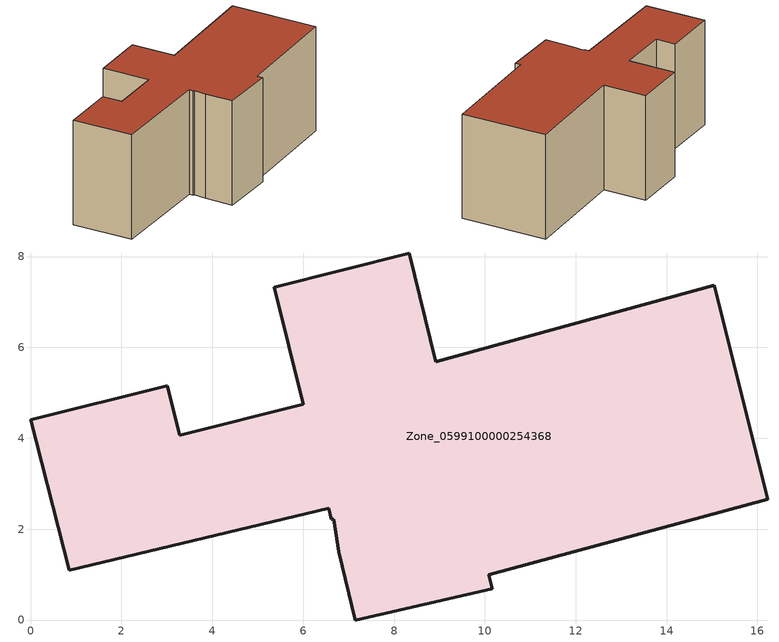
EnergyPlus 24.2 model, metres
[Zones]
Zone_0599100000254368
 floor ground (C_G): 0.85,1.1 0,4.41 3.01,5.16 3.28,4.07 6,4.75 5.36,7.33 8.33,8.08 8.92,5.69 15.05,7.37 16.23,2.66 10.08,1 10.16,0.69 7.15,0 6.79,1.5 6.67,2.22 6.62,2.22 6.56,2.46 z0
 wall outside (C_F): 8.92,5.69 8.33,8.08 5.36,7.33 6,4.75 3.28,4.07 3.01,5.16 0,4.41 0.85,1.1 6.56,2.46 6.62,2.22 6.67,2.22 6.79,1.5 7.15,0 10.16,0.69 10.08,1 16.23,2.66 15.05,7.37 8.92,5.69 z0:5.93
 roof outside (C_R): 0.85,1.1 6.56,2.46 6.62,2.22 6.67,2.22 6.79,1.5 7.15,0 10.16,0.69 10.08,1 16.23,2.66 15.05,7.37 8.92,5.69 8.33,8.08 5.36,7.33 6,4.75 3.28,4.07 3.01,5.16 0,4.41 z5.93
[BUILDING]
Pand.0599100000254368: North Axis=0; Terrain=City; Loads Convergence Tolerance Value=0.04; Temperature Convergence Tolerance Value=0.4; Solar Distribution=FullExterior; Maximum Number of Warmup Days=25; Minimum Number of Warmup Days=1
[Site:Location]
Rotterdam.The.Hague.AP_ZH_NLD Design_Conditions: Latitude=51.96; Longitude=4.45; Time Zone=1; Elevation=-4.5
[SITE:GROUNDTEMPERATURE:BUILDINGSURFACE]
18, 18, 18, 18, 18, 18, 18, 18, 18, 18, 18, 18
[MATERIAL] Thermal Absorptance=0.9; Solar Absorptance=0.7; Visible Absorptance=0.7
Name | Roughness | Thickness | Conductivity | Density | Specific Heat
G.TI.1965-1974 | MediumSmooth | 0.15 | 0.882353 | 540 | 1210
F.TI.1965-1974 | Rough | 0.3 | 0.697674 | 1920 | 840
R.TI.1965-1974 | MediumRough | 0.2 | 0.232558 | 1500 | 1000
[CONSTRUCTION]
C_G: G.TI.1965-1974
C_F: F.TI.1965-1974
C_R: R.TI.1965-1974
[ZONE]
Zone_0599100000254368: Type=1; Multiplier=1; Ceiling Height=Autocalculate; Volume=Autocalculate; Floor Area=autocalculate; Part of Total Floor Area=Yes
[ZONEINFILTRATION:DESIGNFLOWRATE]
Infil_Zone_0599100000254368: Zone or ZoneList or Space or SpaceList=Zone_0599100000254368; Schedule=AlwaysOn; Design Flow Rate Calculation Method=Flow/Area; Flow Rate per Floor Area=0.003; Constant Term Coefficient=1; Temperature Term Coefficient=0; Velocity Term Coefficient=0; Velocity Squared Term Coefficient=0
[HVACTEMPLATE:ZONE:IDEALLOADSAIRSYSTEM]
Zone_0599100000254368: Maximum Heating Supply Air Temperature=50; Minimum Cooling Supply Air Temperature=13; Maximum Heating Supply Air Humidity Ratio=0.0156; Minimum Cooling Supply Air Humidity Ratio=0.0077; Heating Limit=NoLimit; Cooling Limit=NoLimit; Dehumidification Control Type=ConstantSensibleHeatRatio; Cooling Sensible Heat Ratio=0.7; Dehumidification Setpoint=60; Humidification Control Type=None; Humidification Setpoint=30; Outdoor Air Method=None; Outdoor Air Flow Rate per Person=0.00944; Outdoor Air Flow Rate per Zone Floor Area=0; Outdoor Air Flow Rate per Zone=0; Demand Controlled Ventilation Type=None; Outdoor Air Economizer Type=NoEconomizer; Heat Recovery Type=None; Sensible Heat Recovery Effectiveness=0.7; Latent Heat Recovery Effectiveness=0.65
[ZONECONTROL:THERMOSTAT]
ThermostatControl_Zone_0599100000254368: Zone or ZoneList=Zone_0599100000254368; Control Type Schedule=DualSetpointControlType; Control 1=Thermostat_Zone_0599100000254368; Temperature Difference Between Cutout And Setpoint=0
[THERMOSTATSETPOINT:DUALSETPOINT]
Thermostat_Zone_0599100000254368: Heating Setpoint Temperature Schedule=HeatingSetpoint_Zone_0599100000254368; Cooling Setpoint Temperature Schedule=CoolingSetpoint_Zone_0599100000254368
[SCHEDULE:COMPACT]
HeatingSetpoint_Zone_0599100000254368: Through: 12/31, For: AllDays, Until: 24:00, 21
CoolingSetpoint_Zone_0599100000254368: Through: 12/31, For: AllDays, Until: 24:00, 24
DualSetpointControlType: Through: 12/31, For: AllDays, Until: 24:00, 4
AlwaysOn: Through: 12/31, For: AllDays, Until: 24:00, 1
